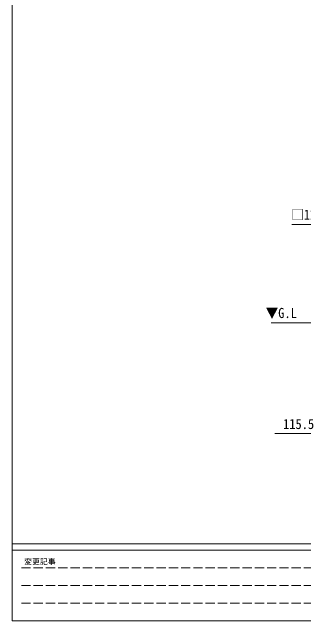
# Model space of a CAD drawing. Units: millimetres at full size, sheet at 1:50; details may follow other scales. Extents: x -14053 to 14053, y -9700 to 9700.
# Drawn here: x -14053 to -9305, y -9700 to 189 of the extents above; entities that cross this region are included whole.
import ezdxf
from ezdxf.enums import TextEntityAlignment as Align

# ---------------------------------------------------------------- set-up
doc = ezdxf.new("R2010")
doc.units = ezdxf.units.MM
doc.header["$LTSCALE"] = 50
doc.linetypes.add('DASHED3', pattern=[4, 3, -1])
for name, color, linetype, lineweight in [('0-0_0', 7, 'Continuous', 9), ('0-6_PARTS1', 6, 'Continuous', 9), ('F-0', 7, 'Continuous', 9)]:
    doc.layers.add(name, color=color, linetype=linetype, lineweight=lineweight)
doc.styles.add('ＭＳ ゴシック', font='')
doc.styles.get('ＭＳ ゴシック').set_extended_font_data('MS Gothic')

msp = doc.modelspace()

# ---------------------------------------------------------------- linework, layer by layer
at = {"layer": '0-0_0'}
msp.add_line((-8975.38, -4858.37), (-9835.6, -4858.37), dxfattribs=at)
at = {"layer": '0-6_PARTS1'}
for p, q in [((-8975.38, -3258.37), (-9498.01, -3258.37)), ((-9028.38, -6658.42), (-9776.64, -6658.42))]:
    msp.add_line(p, q, dxfattribs=at)
at = {"layer": 'F-0', "color": 5, "lineweight": 5}
for p, q in [((-14053.43, 9700), (-14053.43, -9700)), ((-14053.43, -8450), (13346.57, -8450)), ((-14053.43, -8550), (8901.98, -8550)), ((-14053.43, -9700), (13346.57, -9700))]:
    msp.add_line(p, q, dxfattribs=at)
at = {"layer": 'F-0', "color": 4, "linetype": 'DASHED3'}
for p, q in [((-13903.43, -8837.5), (-5898.03, -8837.5)), ((-13903.43, -9125), (-5898.03, -9125)), ((-13903.43, -9412.5), (-5898.03, -9412.5))]:
    msp.add_line(p, q, dxfattribs=at)

# ---------------------------------------------------------------- texts
at = {"layer": '0-0_0', "style": 'ＭＳ ゴシック', "width": 0.9}
msp.add_text('▼G.L', height=165, dxfattribs=at).set_placement((-9924.6, -4829.92), align=Align.BOTTOM_LEFT)
at = {"layer": '0-6_PARTS1', "color": 7, "style": 'ＭＳ ゴシック', "width": 0.9}
for s, p in [('□125', (-9508.56, -3233.37)), ('115.5', (-9642.52, -6633.42))]:
    msp.add_text(s, height=165, dxfattribs=at).set_placement(p, align=Align.BOTTOM_LEFT)
at = {"layer": 'F-0', "style": 'ＭＳ ゴシック'}
msp.add_text('変更記事', height=91.64, dxfattribs=at).set_placement((-13858.06, -8812.5), align=Align.BOTTOM_LEFT)

doc.saveas('drawing.dxf')
